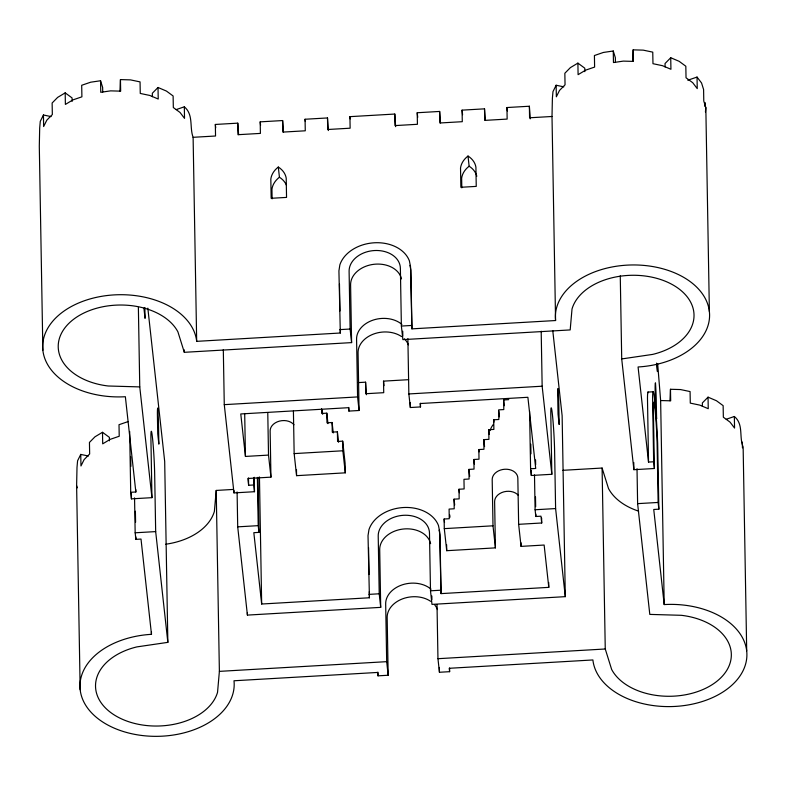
<?xml version="1.0" encoding="UTF-8"?>
<svg xmlns="http://www.w3.org/2000/svg" width="786" height="786" viewBox="0 0 786 786"><rect width="100%" height="100%" fill="white"/><g stroke="black" fill="none" stroke-linecap="round" stroke-linejoin="round"><path stroke-width="1.18" d="M430.689 601.349A25.702 19.218 -6.3 0 0 402.687 598.794A25.702 19.218 -6.3 0 0 387.164 617.501L388.176 675.243L378.007 675.832L377.634 672.443L233.992 680.774A77.116 51.1 -1 0 1 162.682 736.148A77.116 51.1 -1 0 1 80.172 689.705L76.615 485.66L76.999 467.444L77.588 460.783L80.752 454.416L88.396 456.018M176.231 109.588L184.327 106.817L184.523 118.362L180.014 112.447L173.323 107.535L173.117 95.98L166.426 91.068L158.015 87.482L158.222 99.026L149.812 95.45L140.262 93.446L140.055 81.891L130.505 79.887L120.454 79.592L119.934 91.068M233.373 489.432L216.219 490.435L214.381 511.372A61.563 40.793 -1 0 1 165.758 544.217M216.219 490.435L219.382 671.372L217.545 692.319A61.563 40.793 -1 0 1 116.829 716.498A61.563 40.793 -1 0 1 136.882 646.898L167.85 642.358L164.687 461.421L147.837 308.141M129.67 431.455L130.712 492.291L135.84 491.987L125.367 396.724A77.116 51.1 -1 0 1 42.866 350.281A77.116 51.1 -1 0 1 114.167 294.897A77.116 51.1 -1 0 1 196.677 341.35L340.318 333.018L338.923 270.865L339.866 264.823A36.077 26.97 -6.3 0 1 374.274 242.786A36.077 26.97 -6.3 0 1 409.368 260.785L410.528 266.709L411.923 328.862L555.574 320.531L552.008 116.485L552.391 98.27L552.98 91.608L556.144 85.242L563.788 86.843M687.789 80.231L697.035 77.067L697.241 88.612L692.721 82.697L686.031 77.785L685.824 66.23L679.143 61.318L670.733 57.732L670.93 69.276L662.519 65.7L652.97 63.695L652.763 52.141L643.213 50.137L633.162 49.852L632.642 61.318M726.254 419.262L734.35 416.492L734.556 428.046L730.037 422.121L723.346 417.209L723.14 405.655L716.449 400.742L708.048 397.156L708.245 408.71L699.835 405.124L690.285 403.12L690.079 391.566L680.529 389.561L670.478 389.276L669.957 400.742M704.747 106.002L705.032 102.671L705.101 106.139M705.435 112.005L705.828 107.554L703.784 101.05L703.588 89.496L701.554 82.982L697.035 77.067M51.08 116.593L43.436 114.992L40.273 121.358L39.683 128.02L39.3 146.235L42.866 350.281M158.015 87.482L152.327 93.269L152.396 96.737M670.733 57.732L665.044 63.519L665.103 66.987M708.048 397.156L702.36 402.943L702.419 406.411M72.125 101.394L72.066 97.926L65.189 92.866L57.663 97.376L52.131 103.005L52.338 114.55L46.806 120.179L43.643 126.536L43.436 114.992M584.833 71.644L584.774 68.176L577.897 63.116L570.381 67.625L564.849 73.255L565.046 84.8L559.514 90.429L556.35 96.796L556.144 85.242M109.441 440.818L109.382 437.35L102.504 432.29L94.978 436.8L89.447 442.43L89.653 453.974L84.122 459.604L80.958 465.97L80.752 454.416M128.01 421.62L119.01 424.705L119.217 436.25L110.217 439.335L102.701 443.844L102.504 432.29M102.72 92.07L102.642 87.452L100.549 80.752L90.695 82.196L81.695 85.281L81.901 96.825L72.902 99.91L65.385 104.42L65.189 92.866M615.438 62.32L615.35 57.702L613.257 51.002L603.402 52.446L594.413 55.531L594.609 67.075L585.619 70.16L578.093 74.67L577.897 63.116M437.006 604.552L437.959 658.697L439.443 672.266L449.612 671.676L449.238 668.287L592.89 659.955A77.116 51.1 -1 0 0 675.39 706.408A77.116 51.1 -1 0 0 746.7 651.024A77.116 51.1 -1 0 0 664.199 604.572L653.746 509.475L658.865 509.181L658.128 502.45L657.125 444.699A25.702 1.179 86.7 0 0 654.915 408.484A25.702 1.179 86.7 0 0 653.392 410.764L654.394 468.505L633.889 469.694L621.716 358.937L652.685 354.398A61.563 40.793 -1 0 0 672.728 284.807A61.563 40.793 -1 0 0 572.021 308.986L570.184 329.924L402.874 339.631L401.381 326.052L400.379 268.311A25.702 19.218 -6.3 0 0 374.401 250.547A25.702 19.218 -6.3 0 0 349.102 271.288L350.114 329.029L351.607 342.608L184.307 352.315L177.911 331.849A61.563 40.793 -1 0 0 73.196 319.597A61.563 40.793 -1 0 0 108.193 385.995L139.761 386.909L151.944 497.666L131.429 498.855L130.712 492.291M184.327 106.817C193.749 114.668 189.328 127.283 193.11 137.304L215.541 136.007L215.344 124.453L237.775 123.156L238.61 134.612M237.775 123.156L237.971 134.701L260.402 133.404L260.205 121.85L282.636 120.553L283.471 132.009M282.636 120.553L282.842 132.097L305.273 130.8L305.066 119.246L327.497 117.949L328.351 130.555M327.497 117.949L327.703 129.503L350.134 128.197L349.927 116.652L394.788 114.049L395.643 126.654M394.788 114.049L394.994 125.593L417.425 124.296L417.219 112.742L439.649 111.445L440.484 122.891M439.649 111.445L439.855 122.989L462.286 121.692L462.08 110.138L484.52 108.841L485.345 120.297M484.52 108.841L484.716 120.386L507.147 119.089L506.95 107.535L529.381 106.238L530.226 118.843M552.008 116.485L529.577 117.782L529.381 106.238M339.945 329.619L350.114 329.029M401.381 326.052L411.55 325.463M358.396 382.595L365.578 382.183L366.423 394.739M365.578 382.183L365.775 393.727L383.725 392.686L383.519 381.141L408.641 379.677M224.275 404.652L357.581 396.92L359.074 410.498L348.905 411.088L348.532 407.688L240.771 413.947L245.448 456.43L268.517 455.094L270.944 477.151L247.865 478.487L248.612 485.276L253.74 484.982L254.487 491.712L233.973 492.901L224.275 404.652L223.312 349.632M407.885 338.599L408.848 393.943L542.153 386.211L551.841 474.292L531.326 475.481L530.589 468.751L529.587 411.216M518.455 495.475A12.851 9.609 -6.3 0 0 503.964 491.82A12.851 9.609 -6.3 0 0 494.62 501.674L495.426 547.871L446.723 550.691L444.296 528.634L444.129 519.006L449.258 518.711L449.091 509.082L454.21 508.788L454.043 499.159L459.171 498.864L459.004 489.246L464.133 488.941L463.966 479.322L469.095 479.018L468.928 469.399L474.046 469.095L473.879 459.476L479.008 459.181L478.841 449.553L483.97 449.258L483.803 439.629L488.931 439.335L488.754 429.706L493.883 429.411L493.716 419.783L498.845 419.488L498.678 409.86L503.806 409.565L503.639 399.946L508.768 399.642M647.939 392.086L653.068 391.782M408.848 393.943L410.341 407.521L420.51 406.932L420.441 403.257M327.959 423.625L326.809 413.171L321.68 413.465L321.592 408.651M333.254 432.948L332.105 422.495L326.976 422.799L326.809 413.171M338.55 442.272L337.4 431.828L332.272 432.123L332.105 422.495M293.414 411.049L294.151 453.601L296.577 475.668L345.29 472.838L345.113 463.209L342.696 441.152L337.567 441.447L337.4 431.828M294.151 453.601L342.863 450.781L345.29 472.838M530.589 468.751L535.718 468.456L527.887 397.284L420.137 403.532L420.51 406.932M705.828 107.554L709.385 311.6A77.116 51.1 -1 0 1 638.075 366.974L648.529 462.08L653.657 461.775L654.394 468.505M562.894 470.313L602.096 468.043L608.492 488.509A61.563 40.793 -1 0 0 638.615 511.146M134.553 497.902L135.163 532.79L155.677 531.601L167.85 642.358M237.097 491.957L237.706 526.846L258.211 525.657L258.958 532.387L253.829 532.682L261.669 604.021L369.43 597.773L369.322 591.652M637.014 468.751L637.623 503.639L658.128 502.45M534.49 474.872L535.099 509.76L555.604 508.571L565.291 596.653L431.986 604.385L430.492 590.807L429.48 533.065A25.702 19.218 -6.3 0 0 403.513 515.302A25.702 19.218 -6.3 0 0 378.213 536.032L379.216 593.784L380.709 607.362L247.413 615.094L237.706 526.846M135.163 532.79L135.89 539.363L141.008 539.058L151.482 634.322A77.116 51.1 -1 0 0 80.172 689.705M535.099 509.76L535.836 516.49L540.965 516.196L541.711 522.985L518.642 524.321L517.836 478.124A12.851 9.609 -6.3 0 0 504.848 469.242A12.851 9.609 -6.3 0 0 492.193 479.607L492.999 525.805L495.426 547.871M444.296 528.634L492.999 525.805M518.642 524.321L521.059 546.378L544.138 545.042L548.785 587.358L441.034 593.617L439.629 531.464L438.48 525.539A36.077 26.97 -6.3 0 0 403.375 507.53A36.077 26.97 -6.3 0 0 368.978 529.567L368.025 535.62L369.43 597.773M369.056 594.373L379.216 593.784M430.492 590.807L440.661 590.217M219.382 671.372L386.683 661.665L388.176 675.243M437.959 658.697L605.259 648.99L611.646 669.446A61.563 40.793 -1 0 0 716.36 681.708A61.563 40.793 -1 0 0 681.364 615.31L649.796 614.397L637.623 503.639M657.646 363.653L660.633 400.536L670.684 400.821L670.478 389.276M734.35 416.492C743.89 424.322 738.84 437.036 743.134 446.988L746.7 651.024M76.615 485.66L77.293 487.831M409.978 265.363L410.901 270.109L411.923 328.862M439.079 530.118L440.003 534.863L441.034 593.617M656.526 363.142L657.45 371.582L657.312 363.496M552.764 330.552L562.128 415.706L565.291 596.653M506.95 107.535L507.324 110.954M503.639 399.946L504.278 405.743M498.805 411.029L499.444 416.835M468.014 156.041A24.867 18.589 -6.3 0 1 475.913 167.143L476.247 186.39L460.861 187.284L460.527 168.037A24.867 18.589 -6.3 0 1 468.014 156.041L469.134 166.219A24.867 18.589 -6.3 0 1 476.807 176.251M462.08 110.138L462.581 114.697M493.716 419.783L493.972 422.111M488.754 429.706L489.265 434.353M483.803 439.629L484.569 446.595M478.841 449.553L479.096 451.871M473.879 459.476L474.39 464.123M468.928 469.399L469.684 476.365M459.004 489.246L459.388 492.724M417.219 112.742L417.72 117.301M454.043 499.159L454.681 504.966M449.72 514.889L449.975 517.217M444.129 519.006L444.512 522.493M383.519 381.141L384.02 385.661M349.927 116.652L350.183 118.922M305.066 119.246L305.322 121.525M322.152 409.653L322.663 414.291M278.313 167.045A24.867 18.589 -6.3 0 1 286.212 178.147L286.546 197.404L271.16 198.298L270.826 179.041A24.867 18.589 -6.3 0 1 278.313 167.045L279.433 177.233A24.867 18.589 -6.3 0 1 286.409 185.152M260.205 121.85L260.579 125.269M215.344 124.453L215.718 127.872M143.926 308.151L145.046 318.34L144.86 307.513M742.348 442.096L742.456 447.873M660.633 400.536L664.199 604.572M658.865 509.181L657.666 443.746A36.077 1.651 86.7 0 0 654.787 400.713A36.077 1.651 86.7 0 0 652.606 397.736L653.657 461.775M648.529 462.08L647.477 398.03A36.077 1.651 86.7 0 1 648.411 392.725M633.162 49.852L633.369 61.396L623.318 61.112L613.463 62.556L613.257 51.002M633.762 462.482L633.889 469.694M620.262 275.807L621.716 358.937M602.096 468.043L605.259 648.99M555.604 508.571L554.602 450.82A25.958 1.189 86.7 0 0 552.371 414.242A25.958 1.189 86.7 0 0 550.829 416.541L551.841 474.292M548.707 582.475L548.785 587.358M541.19 331.191L542.153 386.211M541.623 518.072L541.711 522.985M535.571 459.879L535.649 464.781M535.492 496.909L535.669 506.695M535.797 514.044L535.836 516.49M530.786 444.198L530.953 453.827M531.248 470.667L531.326 475.481M521 542.733L521.059 546.378M461.814 187.844L461.647 178.216A24.867 18.589 -6.3 0 1 469.134 166.219M449.553 668.012L449.612 671.676M446.615 544.678L446.723 550.691M439.364 667.461L439.443 672.266M431.838 595.965L431.897 599.571M410.253 402.707L410.341 407.521M402.727 331.211L402.815 336.025M386.683 661.665L385.671 603.923A25.702 19.218 -6.3 0 1 402.432 584.784A25.702 19.218 -6.3 0 1 431.023 589.156M380.709 607.362L379.707 549.611A25.702 19.218 -6.3 0 1 402.992 529.057A25.702 19.218 -6.3 0 1 430.61 543.647M377.948 672.168L378.007 675.832M368.555 547.587L369.017 574.507M359.074 410.498L358.062 352.747A25.702 19.218 -6.3 0 1 373.576 334.04A25.702 19.218 -6.3 0 1 401.587 336.595M357.581 396.92L356.569 339.169A25.702 19.218 -6.3 0 1 373.33 320.03A25.702 19.218 -6.3 0 1 401.911 324.412M351.607 342.608L350.595 284.866A25.702 19.218 -6.3 0 1 373.89 264.302A25.702 19.218 -6.3 0 1 401.499 278.892M348.837 407.413L348.905 411.088M342.696 441.152L342.863 450.781M339.464 284.051L339.935 310.981M340.259 329.344L340.318 333.018M296.469 469.586L296.577 475.668M272.113 198.848L271.946 189.23A24.867 18.589 -6.3 0 1 279.433 177.233M270.944 477.151L270.138 430.954A12.851 9.609 -6.3 0 1 279.472 421.109A12.851 9.609 -6.3 0 1 293.974 424.754M267.771 412.542L268.517 455.094M259.449 476.955L261.669 604.021M257.995 477.308L258.958 532.387M257.376 477.534L258.211 525.657M254.232 477.279L254.487 491.712M253.613 477.642L253.74 484.982M248.484 477.937L248.612 485.276M244.692 413.475L245.448 456.43M247.364 612.648L247.413 615.094M233.933 490.493L233.973 492.901M193.11 137.304L196.677 341.35M184.258 349.868L184.307 352.315M155.677 531.601L154.665 473.86A25.702 1.179 86.7 0 0 152.464 437.635A25.702 1.179 86.7 0 0 150.932 439.914L151.944 497.666M151.443 631.885L151.482 634.322M138.375 307.434L139.761 386.909M135.791 489.54L135.84 491.987M135.398 511.224L135.585 522.228M135.84 536.917L135.89 539.363M130.702 456.745L130.869 466.373M131.331 492.842L131.429 498.855M120.454 79.592L120.661 91.147L110.61 90.862L100.755 92.306L100.549 80.752M434.835 605.092A25.702 19.218 -6.3 0 1 437.478 609.592M555.574 320.531A77.116 51.1 -1 0 1 626.884 265.147A77.116 51.1 -1 0 1 709.385 311.6M404.24 338.746A25.702 19.218 -6.3 0 1 408.376 344.838M490.091 430.59A24.867 18.589 -6.3 0 1 493.421 424.361M656.585 418.712L655.465 408.533L655.121 389.286A24.867 1.14 86.7 0 1 655.485 382.821A24.867 1.14 86.7 0 1 656.241 399.465L656.585 418.712M559.17 424.371L558.05 414.183L557.706 394.936A24.867 1.14 86.7 0 1 558.07 388.481A24.867 1.14 86.7 0 1 558.826 405.124L559.17 424.371M158.851 443.923L157.731 433.744L157.397 414.487A24.867 1.14 86.7 0 1 157.75 408.032A24.867 1.14 86.7 0 1 158.517 424.676L158.851 443.923"/></g></svg>
